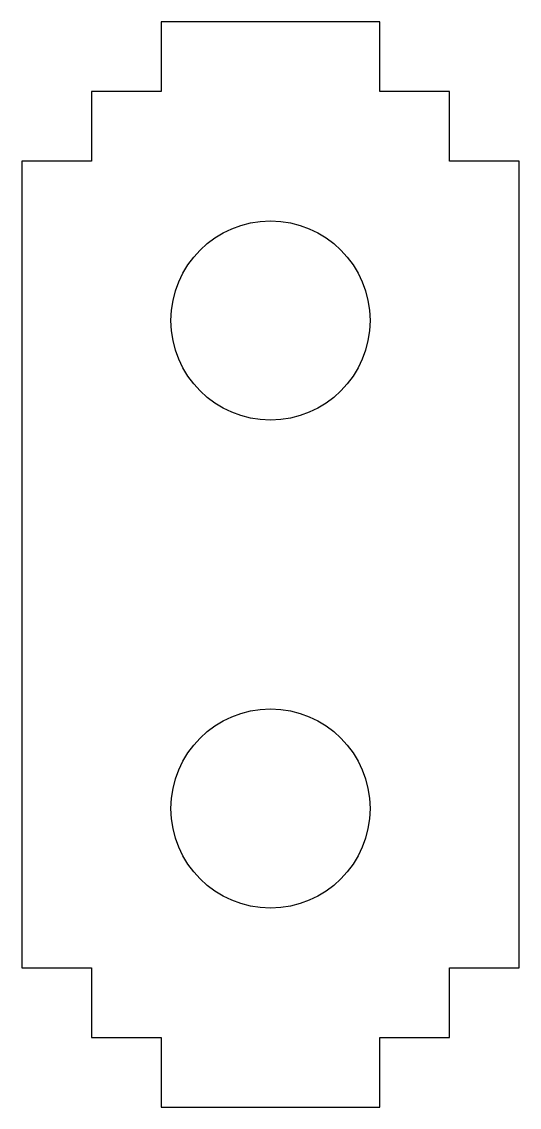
# Model space of a CAD drawing. Header units: millimetres. Extents: x -25 to 25, y -79 to 30.
import ezdxf

# ---------------------------------------------------------------- set-up
doc = ezdxf.new("R2010")
doc.units = ezdxf.units.MM

msp = doc.modelspace()

# ---------------------------------------------------------------- linework, layer by layer
at = {"color": 7, "linetype": 'Continuous', "lineweight": 25}
for p, q in [((11, 30), (-11, 30)), ((-11, 30), (-11, 23)), ((11, 23), (11, 30)), ((-11, 23), (-18, 23)), ((-18, 23), (-18, 16)), ((18, 23), (11, 23)), ((18, 16), (18, 23)), ((-25, 16), (-25, -65)), ((-18, 16), (-25, 16)), ((25, 16), (18, 16)), ((25, -65), (25, 16)), ((-25, -65), (-18, -65)), ((-18, -65), (-18, -72)), ((18, -72), (18, -65)), ((18, -65), (25, -65)), ((-18, -72), (-11, -72)), ((-11, -72), (-11, -79)), ((11, -79), (11, -72)), ((11, -72), (18, -72)), ((-11, -79), (11, -79))]:
    msp.add_line(p, q, dxfattribs=at)
for centre in [(0, 0), (0, -49)]:
    msp.add_circle(centre, 10, dxfattribs=at)

doc.saveas('drawing.dxf')
